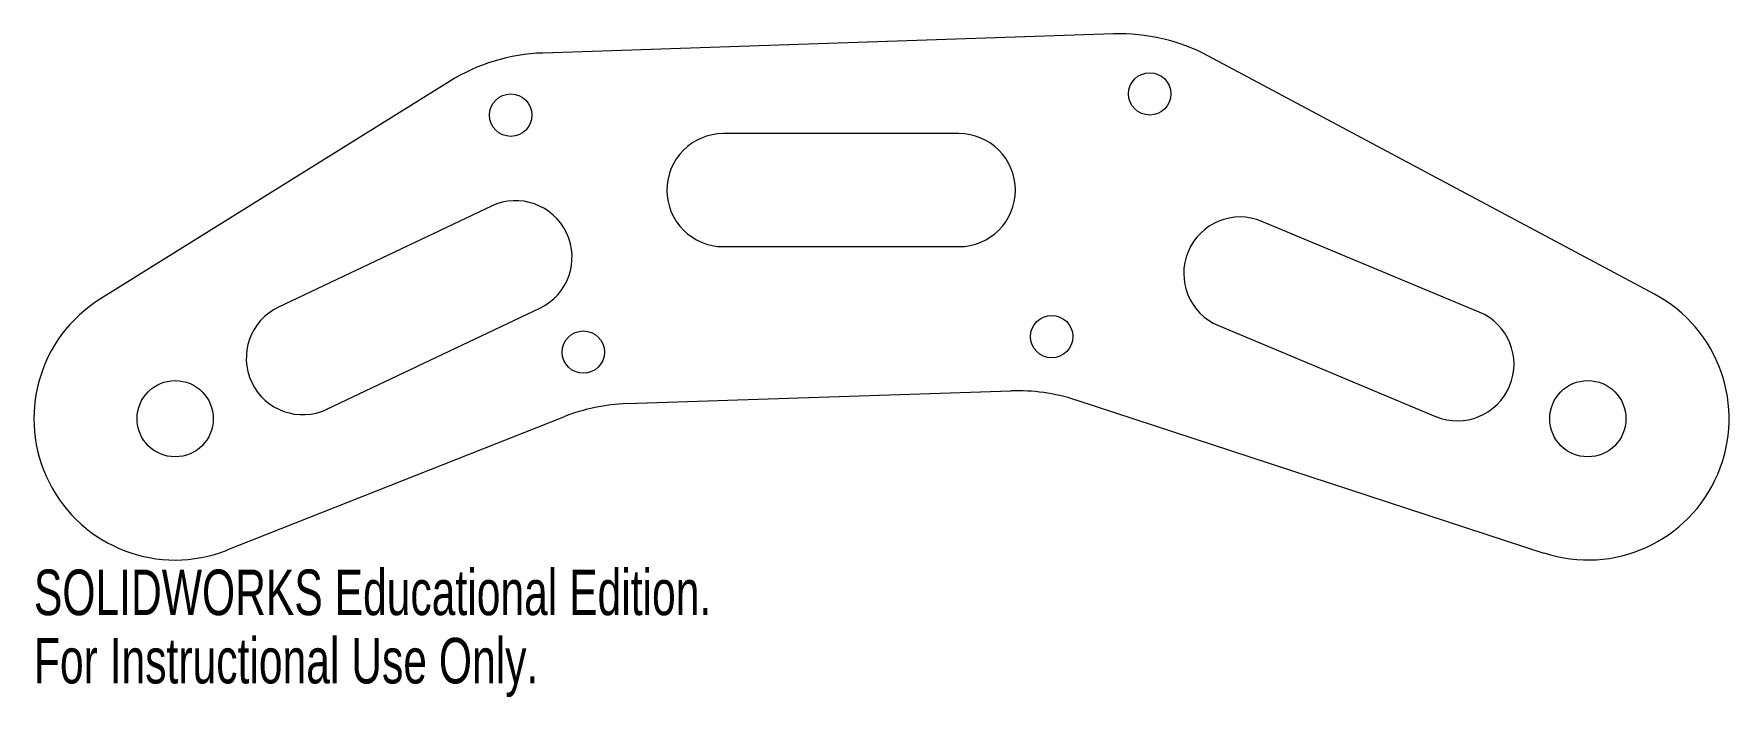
# Model space of a CAD drawing. Header units: millimetres. Extents: x -86 to 94, y -54 to 17.
import ezdxf

# ---------------------------------------------------------------- set-up
doc = ezdxf.new("R2010")
doc.units = ezdxf.units.MM
doc.styles.add('SLDTEXTSTYLE0', font='TXT', dxfattribs={"width": 0.7})

msp = doc.modelspace()

# ---------------------------------------------------------------- linework, layer by layer
at = {"color": 7, "linetype": 'Continuous', "lineweight": 15}
for p, q in [((28.93, 16.58), (-31.67, 14.56)), ((86.35, -11.03), (39.01, 14.23)), ((-41.58, 11.54), (-78.64, -11.53)), ((12.5, 6), (-12.5, 6)), ((-37.14, -1.7), (-59.73, -12.42)), ((67.76, -12.95), (44.69, -3.32)), ((-12.5, -6), (12.5, -6)), ((-54.59, -23.26), (-32, -12.54)), ((40.07, -14.39), (63.13, -24.02)), ((-22.74, -22.67), (18.03, -21.31)), ((24.91, -22.28), (74.63, -38.53)), ((-65.19, -38.21), (-29.44, -24.06))]:
    msp.add_line(p, q, dxfattribs=at)
for centre, radius in [((32.77, 10.22), 2.25), ((-35.08, 7.96), 2.25), ((22.36, -15.55), 2.25), ((-27.37, -17.2), 2.25), ((-70.71, -24.27), 4.05), ((79.29, -24.27), 4.05)]:
    msp.add_circle(centre, radius, dxfattribs=at)
for centre, radius, start, end in [((29.59, -3.41), 20, 61.91, 91.91), ((-31.01, -5.43), 20, 91.91, 121.91), ((-12.5, 0), 6, 90, 270), ((12.5, 0), 6, 270, 90), ((-34.57, -7.12), 6, 295.3769, 115.3769), ((42.38, -8.85), 6, 67.3333, 247.3333), ((-70.71, -24.27), 15, 121.91, 291.5962), ((-57.16, -17.84), 6, 115.3769, 295.3769), ((79.29, -24.27), 15, 251.91, 61.91), ((65.45, -18.49), 6, 247.3333, 67.3333), ((18.7, -41.3), 20, 71.91, 91.91), ((-22.07, -42.66), 20, 91.91, 111.5962)]:
    msp.add_arc(centre, radius, start, end, dxfattribs=at)

# ---------------------------------------------------------------- texts
at = {"color": 7, "linetype": 'Continuous', "char_height": 4.8336, "attachment_point": 1, "style": 'SLDTEXTSTYLE0'}
for s, insert in [('SOLIDWORKS Educational Edition.', (-85.71, -40.29)), ('For Instructional Use Only.', (-85.71, -47.54))]:
    msp.add_mtext(s, dxfattribs=dict(at, insert=insert))

doc.saveas('drawing.dxf')
